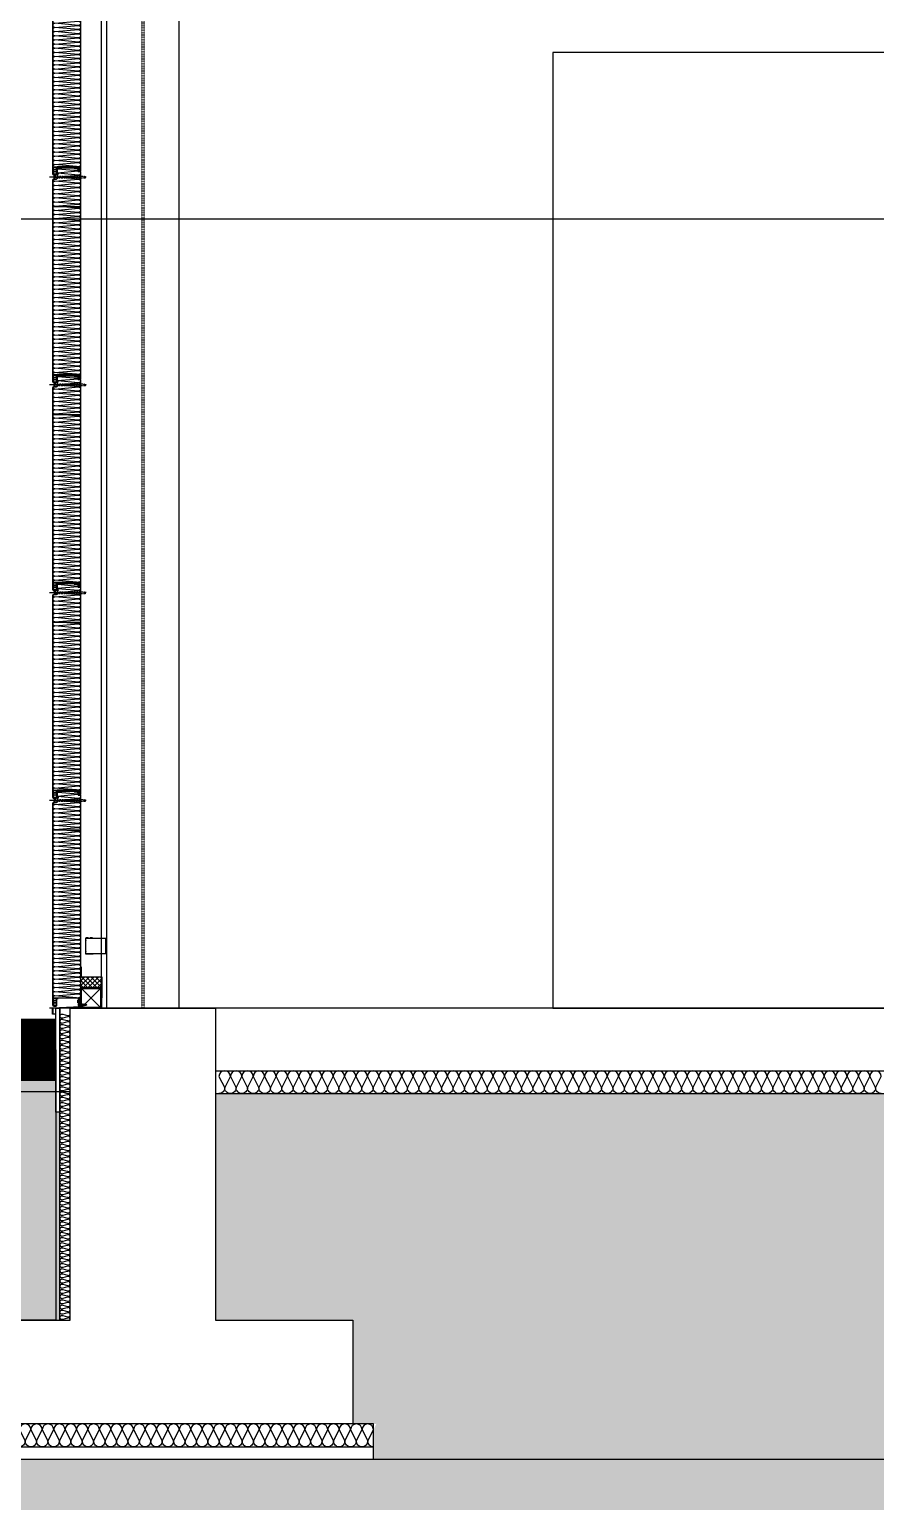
# Model space of a CAD drawing. Header units: millimetres. Extents: x 922366 to 1647943, y -534868 to 518781.
# Drawn here: x 1199738 to 1203814, y 178448 to 185533 of the extents above; entities that cross this region are included whole.
import ezdxf
from ezdxf.xclip import XClip

# ---------------------------------------------------------------- set-up
doc = ezdxf.new("R2010")
doc.units = ezdxf.units.MM
doc.header["$XCLIPFRAME"] = 0
doc.linetypes.add('XR-SECTION$0$DASH', pattern=[0.35, 0.25, -0.1])
doc.linetypes.add('XR-SECTION$0$HIDDEN', pattern=[0.375, 0.25, -0.125])
doc.layers.get('Defpoints').update_dxf_attribs({"color": 137})
for name, color, linetype in [('SYM-LEVEL', 7, 'Continuous'), ('XR-SECTION$0$0-S-col', 4, 'Continuous'), ('XR-SECTION$0$01하지철물', 8, 'Continuous'), ('XR-SECTION$0$161', 161, 'Continuous'), ('XR-SECTION$0$A-sect_stl', 8, 'Continuous'), ('XR-SECTION$0$BOLT', 8, 'Continuous'), ('XR-SECTION$0$CON', 2, 'Continuous'), ('XR-SECTION$0$ELE-7', 7, 'Continuous'), ('XR-SECTION$0$ELE-8', 8, 'Continuous'), ('XR-SECTION$0$FLA', 2, 'Continuous'), ('XR-SECTION$0$HAT', 8, 'Continuous'), ('XR-SECTION$0$Insul', 252, 'Continuous'), ('XR-SECTION$0$PANEL', 6, 'Continuous'), ('XR-SECTION$0$S-253', 253, 'Continuous'), ('XR-SECTION$0$S-CON', 2, 'Continuous'), ('XR-SECTION$0$squrepipe', 7, 'Continuous'), ('XR-SECTION$0$STL', 4, 'Continuous'), ('XR-SECTION$0$SYP_BOLT', 9, 'Continuous'), ('XR-SECTION$0$SYP_FLASHING', 5, 'Continuous'), ('XR-SECTION$0$SYP_INSUL', 252, 'Continuous'), ('XR-SECTION$0$SYP_STEEL', 4, 'Continuous'), ('XR-SECTION$0$WALL', 2, 'Continuous'), ('XR-SECTION$0$XR-sec$0$HAT-INS', 250, 'Continuous'), ('XR-SECTION$0$버림콘크리트', 6, 'Continuous')]:
    doc.layers.add(name, color=color, linetype=linetype)
doc.styles.add('스타일1', font='malgun.ttf')

# ---------------------------------------------------------------- blocks, each defined once
blk = doc.blocks.new('XR-SECTION$0$SCW-1')
at = {"layer": 'XR-SECTION$0$BOLT', "color": 252, "linetype": 'XR-SECTION$0$HIDDEN', "ltscale": 0.5}
for p, q in [((150, 3), (150, 9)), ((154.1, 12), (151.1, 9)), ((151.1, 9), (151.1, 3)), ((151.1, 3), (154.1, 0)), ((153.1, 5.4), (153.1, 6.6)), ((153.1, 6.6), (154.5, 6.6)), ((154.5, 5.4), (153.1, 5.4)), ((154.5, 12), (154.1, 12)), ((154.1, 0), (154.5, 0)), ((154.5, 6.6), (154.5, 12)), ((154.5, 0), (154.5, 5.4))]:
    blk.add_line(p, q, dxfattribs=at)
for points in [[(0, 6), (9, 7), (11, 9), (12, 7), (10, 3)], [(10, 3), (5, 3), (0, 6), (5, 9), (11, 9)], [(150, 3), (10, 3)], [(11, 9), (150, 9)]]:
    blk.add_lwpolyline(points, dxfattribs=at)
for centre, start, end in [((150.6, 9.2), 199.47122, 340.52878), ((150.6, 2.8), 19.47122, 160.52878)]:
    blk.add_arc(centre, 0.6, start, end, dxfattribs=at)
blk = doc.blocks.new('XR-SECTION$0$PANEL-135')
at = {"layer": 'XR-SECTION$0$161', "color": 252}
for p, q in [((150, 0), (0, 0)), ((150, -1000), (0, -1000))]:
    blk.add_line(p, q, dxfattribs=at)
at = {"layer": 'XR-SECTION$0$BOLT', "color": 252, "linetype": 'XR-SECTION$0$HIDDEN', "ltscale": 0.5}
for p, q in [((37.8, 20.4), (41.2, 17)), ((37.8, 19.3), (40.8, 16.3)), ((37.8, 8.7), (40.8, 11.7)), ((37.8, 7.6), (41.2, 11)), ((37.8, 6.4), (41.2, 3)), ((37.8, 5.3), (40.8, 2.3)), ((41.2, 17), (41.2, 11)), ((41.2, 3), (41.2, -3)), ((37.8, -5.3), (40.8, -2.3)), ((37.8, -6.1), (37.8, -6.1)), ((38.6, -5.6), (41.2, -3))]:
    blk.add_line(p, q, dxfattribs=at)
at = {"layer": 'XR-SECTION$0$Insul', "color": 252}
for p, q in [((18.3, -964.5), (18.3, -973.7)), ((32.3, -964.5), (18.3, -964.5)), ((32.3, -973.7), (18.3, -973.7)), ((18.3, -974.7), (18.3, -983)), ((32.3, -974.7), (18.3, -974.7)), ((29, -986.4), (21.7, -986.4)), ((32.3, -964.5), (32.3, -973.7)), ((32.3, -974.7), (32.3, -983))]:
    blk.add_line(p, q, dxfattribs=at)
for points in [[(135.1, 38.5), (136, 38.5, 0.414214), (136.3, 38.8), (136.3, 39), (136.3, 39.5, 0.414214), (133.3, 42.5), (128.3, 43.2), (120.8, 43.2, -0.414214), (120.3, 43.7), (120.3, 44, -0.414214), (120.8, 44.5), (133.9, 44.5), (135.5, 44.1, 0.487928), (135.9, 44.4), (135.9, 44.5, 0.414214), (133.9, 46.5), (82.3, 46.5), (40.6, 46.5, 0.414214), (38.6, 44.5), (38.6, 44.4, 0.487928), (39, 44.1), (40.6, 44.5), (53.7, 44.5, -0.414214), (54.2, 44), (54.2, 43.7, -0.414214), (53.7, 43.2), (46.1, 43.2), (41.1, 42.5, 0.414214), (38.1, 39.5), (38.1, 39), (38.1, 38.8, 0.414214), (38.4, 38.5), (39.3, 38.5, 0.414214), (39.6, 38.8), (39.6, 39, -0.414214), (41.1, 40.5), (46.1, 41.2), (54.7, 41.2, 0.414214), (56.2, 42.7), (56.2, 44, -0.414214), (56.7, 44.5), (82.3, 44.5), (117.8, 44.5, -0.414214), (118.3, 44), (118.3, 42.7, 0.414214), (119.8, 41.2), (128.3, 41.2), (133.3, 40.5, -0.414214), (134.8, 39), (134.8, 38.8, 0.414214)], [(135.1, 38.5), (136, 38.5, 0.414214), (136.3, 38.8), (136.3, 39), (136.3, 39.5, 0.414214), (133.3, 42.5), (128.3, 43.2), (120.8, 43.2, -0.414214), (120.3, 43.7), (120.3, 44, -0.414214), (120.8, 44.5), (133.9, 44.5), (135.5, 44.1, 0.487928), (135.9, 44.4), (135.9, 44.5, 0.414214), (133.9, 46.5), (82.3, 46.5), (40.6, 46.5, 0.414214), (38.6, 44.5), (38.6, 44.4, 0.487928), (39, 44.1), (40.6, 44.5), (53.7, 44.5, -0.414214), (54.2, 44), (54.2, 43.7, -0.414214), (53.7, 43.2), (46.1, 43.2), (41.1, 42.5, 0.414214), (38.1, 39.5), (38.1, 39), (38.1, 38.8, 0.414214), (38.4, 38.5), (39.3, 38.5, 0.414214), (39.6, 38.8), (39.6, 39, -0.414214), (41.1, 40.5), (46.1, 41.2), (54.7, 41.2, 0.414214), (56.2, 42.7), (56.2, 44, -0.414214), (56.7, 44.5), (82.3, 44.5), (117.8, 44.5, -0.414214), (118.3, 44), (118.3, 42.7, 0.414214), (119.8, 41.2), (128.3, 41.2), (133.3, 40.5, -0.414214), (134.8, 39), (134.8, 38.8, 0.414214)], [(148.7, -968.9, -0.414214), (146.2, -971.4), (142.9, -971.4, -0.414214), (140.4, -968.9), (140.4, -953.8, 0.414214), (139.4, -952.8), (136.9, -952.8), (136.9, -951.8), (39, -951.8), (39, -952.8), (35.1, -952.8, 0.414214), (34.1, -953.8), (34.1, -983, -0.414191), (29.1, -988), (21.7, -988, -0.414236), (16.7, -983), (16.7, -949.8), (37, -949.8), (37, -948.8), (138.9, -948.8), (138.9, -949.8), (148.7, -949.8)], [(148.7, -968.9, -0.414214), (146.2, -971.4), (142.9, -971.4, -0.414214), (140.4, -968.9), (140.4, -953.8, 0.414214), (139.4, -952.8), (136.9, -952.8), (136.9, -951.8), (39, -951.8), (39, -952.8), (35.1, -952.8, 0.414214), (34.1, -953.8), (34.1, -983, -0.414191), (29.1, -988), (21.7, -988, -0.414236), (16.7, -983), (16.7, -949.8), (37, -949.8), (37, -948.8), (138.9, -948.8), (138.9, -949.8), (148.7, -949.8)], [(142, -951.4), (147, -951.4), (147, -968.9, -0.414214), (146.2, -969.7), (142.9, -969.7, -0.414214), (142, -968.9)]]:
    blk.add_lwpolyline(points, format="xyb", close=True, dxfattribs=at)
blk.add_lwpolyline([(32.3, -952.5), (32.3, -963.5), (18.3, -963.5), (18.3, -952.5)], close=True, dxfattribs=at)
for centre, start, end in [((21.7, -983), 180, 270.00431), ((29, -983), 270.00431, 0)]:
    blk.add_arc(centre, 3.35, start, end, dxfattribs=at)
at = {"layer": 'XR-SECTION$0$PANEL', "color": 252, "ltscale": 3}
blk.add_line((149.5, -143.1), (15, -143.1), dxfattribs=at)
for points in [[(44, 43.3), (44, 44.1), (39, 44.1, 0.414214), (37, 42.1), (37, -3.7, -0.39552), (32.8, -8.2), (19.7, -9.1, 0.39896), (15, -14.1), (15, -444.5), (15, -983.8, 0.414242), (20, -988.8), (31.5, -988.8, 0.414191), (35, -985.3), (35, -953.3), (42, -953.3), (42, -952.5), (34.2, -952.5), (34.2, -985.3, -0.414191), (31.5, -988), (20, -988, -0.414242), (15.8, -983.8), (15.8, -444.5), (15.8, -14.1, -0.399273), (19.8, -9.9), (32.8, -9, 0.39552), (37.8, -3.7), (37.8, 42.1, -0.414214), (39, 43.3), (44, 43.3)], [(130.5, 44.1), (130.5, 44.1), (130.5, 43.6), (135.5, 43.6, -0.414214), (137, 42.1), (137, 28.4, 0.414214), (139, 26.4), (148, 26.4, -0.414214), (149.5, 24.9), (149.5, -391.9), (149.5, -969.9, -0.414214), (148, -971.4), (141, -971.4, -0.414214), (139.5, -969.9), (139.5, -952.8), (137, -952.8), (137, -953.3), (139, -953.3), (139, -969.9, 0.414214), (141, -971.9), (148, -971.9, 0.414214), (150, -969.9), (150, -391.9), (150, 24.9, 0.414214), (148, 26.9), (139, 26.9, -0.414214), (137.5, 28.4), (137.5, 42.1, 0.414214), (135.5, 44.1), (130.5, 44.1)]]:
    blk.add_lwpolyline(points, format="xyb", dxfattribs=at)
at = {"layer": 'XR-SECTION$0$SYP_INSUL', "color": 252}
for points in [[(37.8, 41.4), (38.9, 41.5)], [(38.1, 39), (37.8, 39.1)], [(56.2, 43.2), (70.1, 44.5)]]:
    blk.add_lwpolyline(points, dxfattribs=at)
at = {"layer": 'XR-SECTION$0$WALL', "color": 252}
blk.add_line((44, 43.3), (44, 43.3), dxfattribs=at)
at = {"layer": 'XR-SECTION$0$XR-sec$0$HAT-INS', "color": 252}
for points in [[(37.8, 21.4), (137, 30)], [(137, 30.5), (39.6, 38.9)]]:
    blk.add_lwpolyline(points, dxfattribs=at)
for points in [[(147.4, 26.4, -0.625476), (139.5, 10.2), (37.8, 19.1)], [(37.8, 1.4), (139.5, 10.2, -1), (139.5, -9.8), (37.8, -0.9)], [(25.8, -19.8), (139.5, -9.8, -1), (139.5, -29.8), (25.8, -19.8), (25.8, -19.8, 1), (25.8, -39.8, 1)], [(25.8, -39.8), (139.5, -29.8, -1), (139.5, -49.8), (25.8, -39.8), (25.8, -39.8, 1), (25.8, -59.8, 1)], [(25.8, -59.8), (139.5, -49.8, -1), (139.5, -69.8), (25.8, -59.8), (25.8, -59.8, 1), (25.8, -79.8, 1)], [(25.8, -79.8), (139.5, -69.8, -1), (139.5, -89.8), (25.8, -79.8), (25.8, -79.8, 1), (25.8, -99.8, 1)], [(16.1, -12.4, 0.338737), (25.8, -19.8)], [(25.8, -99.8), (139.5, -89.8, -1), (139.5, -109.8), (25.8, -99.8), (25.8, -99.8, 1), (25.8, -119.8, 1)], [(25.8, -119.8), (139.5, -109.8, -1), (139.5, -129.8), (25.8, -119.8), (25.8, -119.8, 1), (25.8, -139.8, 1)], [(25.8, -139.8), (139.5, -129.8, -1), (139.5, -149.8), (25.8, -139.8), (25.8, -139.8, 1), (25.8, -159.8, 1)], [(25.8, -159.8), (139.5, -149.8, -1), (139.5, -169.8), (25.8, -159.8), (25.8, -159.8, 1), (25.8, -179.8, 1)], [(25.8, -179.8), (139.5, -169.8, -1), (139.5, -189.8), (25.8, -179.8), (25.8, -179.8, 1), (25.8, -199.8, 1)], [(25.8, -199.8), (139.5, -189.8, -1), (139.5, -209.8), (25.8, -199.8), (25.8, -199.8, 1), (25.8, -219.8, 1)], [(25.8, -219.8), (139.5, -209.8, -1), (139.5, -229.8), (25.8, -219.8), (25.8, -219.8, 1), (25.8, -239.8, 1)], [(25.8, -239.8), (139.5, -229.8, -1), (139.5, -249.8), (25.8, -239.8), (25.8, -239.8, 1), (25.8, -259.8, 1)], [(25.8, -259.8), (139.5, -249.8, -1), (139.5, -269.8), (25.8, -259.8), (25.8, -259.8, 1), (25.8, -279.8, 1)], [(25.8, -279.8), (139.5, -269.8, -1), (139.5, -289.8), (25.8, -279.8), (25.8, -279.8, 1), (25.8, -299.8, 1)], [(25.8, -299.8), (139.5, -289.8, -1), (139.5, -309.8), (25.8, -299.8), (25.8, -299.8, 1), (25.8, -319.8, 1)], [(25.8, -319.8), (139.5, -309.8, -1), (139.5, -329.8), (25.8, -319.8), (25.8, -319.8, 1), (25.8, -339.8, 1)], [(25.8, -339.8), (139.5, -329.8, -1), (139.5, -349.8), (25.8, -339.8), (25.8, -339.8, 1), (25.8, -359.8, 1)], [(25.8, -359.8), (139.5, -349.8, -1), (139.5, -369.8), (25.8, -359.8), (25.8, -359.8, 1), (25.8, -379.8, 1)], [(25.8, -379.8), (139.5, -369.8, -1), (139.5, -389.8), (25.8, -379.8), (25.8, -379.8, 1), (25.8, -399.8, 1)], [(25.8, -399.8), (139.5, -389.8, -1), (139.5, -409.8), (25.8, -399.8), (25.8, -399.8, 1), (25.8, -419.8, 1)], [(25.8, -419.8), (139.5, -409.8, -1), (139.5, -429.8), (25.8, -419.8), (25.8, -419.8, 1), (25.8, -439.8, 1)], [(25.8, -439.8), (139.5, -429.8, -1), (139.5, -449.8), (25.8, -439.8), (25.8, -439.8, 1), (25.8, -459.8, 1)], [(25.8, -459.8), (139.5, -449.8, -1), (139.5, -469.8), (25.8, -459.8), (25.8, -459.8, 1), (25.8, -479.8, 1)], [(25.8, -479.8), (139.5, -469.8, -1), (139.5, -489.8), (25.8, -479.8), (25.8, -479.8, 1), (25.8, -499.8, 1)], [(25.8, -499.8), (139.5, -489.8, -1), (139.5, -509.8), (25.8, -499.8), (25.8, -499.8, 1), (25.8, -519.8, 1)], [(25.8, -519.8), (139.5, -509.8, -1), (139.5, -529.8), (25.8, -519.8), (25.8, -519.8, 1), (25.8, -539.8, 1)], [(25.8, -539.8), (139.5, -529.8, -1), (139.5, -549.8), (25.8, -539.8), (25.8, -539.8, 1), (25.8, -559.8, 1)], [(25.8, -559.8), (139.5, -549.8, -1), (139.5, -569.8), (25.8, -559.8), (25.8, -559.8, 1), (25.8, -579.8, 1)], [(25.8, -579.8), (139.5, -569.8, -1), (139.5, -589.8), (25.8, -579.8), (25.8, -579.8, 1), (25.8, -599.8, 1)], [(25.8, -599.8), (139.5, -589.8, -1), (139.5, -609.8), (25.8, -599.8), (25.8, -599.8, 1), (25.8, -619.8, 1)], [(25.8, -619.8), (139.5, -609.8, -1), (139.5, -629.8), (25.8, -619.8), (25.8, -619.8, 1), (25.8, -639.8, 1)], [(25.8, -639.8), (139.5, -629.8, -1), (139.5, -649.8), (25.8, -639.8), (25.8, -639.8, 1), (25.8, -659.8, 1)], [(25.8, -659.8), (139.5, -649.8, -1), (139.5, -669.8), (25.8, -659.8), (25.8, -659.8, 1), (25.8, -679.8, 1)], [(25.8, -679.8), (139.5, -669.8, -1), (139.5, -689.8), (25.8, -679.8), (25.8, -679.8, 1), (25.8, -699.8, 1)], [(25.8, -699.8), (139.5, -689.8, -1), (139.5, -709.8), (25.8, -699.8), (25.8, -699.8, 1), (25.8, -719.8, 1)], [(25.8, -719.8), (139.5, -709.8, -1), (139.5, -729.8), (25.8, -719.8), (25.8, -719.8, 1), (25.8, -739.8, 1)], [(25.8, -739.8), (139.5, -729.8, -1), (139.5, -749.8), (25.8, -739.8), (25.8, -739.8, 1), (25.8, -759.8, 1)], [(25.8, -759.8), (139.5, -749.8, -1), (139.5, -769.8), (25.8, -759.8), (25.8, -759.8, 1), (25.8, -779.8, 1)], [(25.8, -779.8), (139.5, -769.8, -1), (139.5, -789.8), (25.8, -779.8), (25.8, -779.8, 1), (25.8, -799.8, 1)], [(25.8, -799.8), (139.5, -789.8, -1), (139.5, -809.8), (25.8, -799.8), (25.8, -799.8, 1), (25.8, -819.8, 1)], [(25.8, -819.8), (139.5, -809.8, -1), (139.5, -829.8), (25.8, -819.8), (25.8, -819.8, 1), (25.8, -839.8, 1)], [(25.8, -839.8), (139.5, -829.8, -1), (139.5, -849.8), (25.8, -839.8), (25.8, -839.8, 1), (25.8, -859.8, 1)], [(25.8, -859.8), (139.5, -849.8, -1), (139.5, -869.8), (25.8, -859.8), (25.8, -859.8, 1), (25.8, -879.8, 1)], [(25.8, -879.8), (139.5, -869.8, -1), (139.5, -889.8), (25.8, -879.8), (25.8, -879.8, 1), (25.8, -899.8, 1)], [(25.8, -899.8), (139.5, -889.8, -1), (139.5, -909.8), (25.8, -899.8), (25.8, -899.8, 1), (25.8, -919.8, 1)], [(25.8, -919.8), (139.5, -909.8, -1), (139.5, -929.8), (25.8, -919.8), (25.8, -919.8, 1), (25.8, -939.8, 1)], [(129.1, -948.8), (25.8, -939.8), (25.8, -939.8, 0.541794), (16.7, -953.8, 0.541794)], [(25.8, -939.8), (139.5, -929.8, -1), (139.5, -949.8), (138.9, -949.7)]]:
    blk.add_lwpolyline(points, format="xyb", dxfattribs=at)
at = {"color": 252, "xscale": -1}
blk.add_blockref('XR-SECTION$0$SCW-1', (176.2, -6), dxfattribs=at)
blk = doc.blocks.new('XR-SECTION$0$100x100')
at = {"layer": 'XR-SECTION$0$squrepipe', "color": 252}
for p, q in [((-45.5, 45.5), (45.5, -45.5)), ((45.5, 45.5), (-45.5, -45.5)), ((-45.5, 45.5), (45.5, -45.5)), ((45.5, 45.5), (-45.5, -45.5)), ((-45.5, 45.5), (45.5, -45.5)), ((45.5, 45.5), (-45.5, -45.5)), ((-45.5, 45.5), (45.5, -45.5)), ((45.5, 45.5), (-45.5, -45.5))]:
    blk.add_line(p, q, dxfattribs=at)
for points in [[(-50, -50), (50, -50), (50, 50), (-50, 50)], [(-45.5, -45.5), (45.5, -45.5), (45.5, 45.5), (-45.5, 45.5)]]:
    blk.add_lwpolyline(points, close=True, dxfattribs=at)
blk = doc.blocks.new('XR-SECTION$0$SDS32')
at = {"layer": 'XR-SECTION$0$SYP_BOLT', "color": 252}
for p, q in [((-5, 2.1), (-8, 1)), ((8, 1), (-8, 1)), ((-8, 1), (-8, 0)), ((8, 0), (-8, 0)), ((-3, 0.3), (-3.5, 0)), ((-3, 0), (-3, -3.7)), ((-2.5, 9.1), (-2.5, 3.1)), ((2.5, 3.1), (2.5, 9.1)), ((3, 0), (3, -5.7)), ((5, 2.1), (8, 1)), ((8, 1), (8, 0)), ((-3, -3.7), (-3.5, -4)), ((3.8, -6.5), (-3.5, -4)), ((-3.5, -4), (-3, -4.7)), ((-3, -5.7), (-3.5, -6)), ((3.8, -8.5), (-3.5, -6)), ((-3.5, -6), (-3, -6.7)), ((-3, -7.7), (-3.5, -8)), ((3.8, -10.5), (-3.5, -8)), ((-3.5, -8), (-3, -8.7)), ((-3, -9.7), (-3.5, -10)), ((-3.5, -10), (-3, -10.7)), ((3.8, -12.5), (-3.5, -10)), ((-3, -11.7), (-3.5, -12)), ((3.8, -14.5), (-3.5, -12)), ((-3.5, -12), (-3, -12.7)), ((-3, -13.7), (-3.5, -14)), ((3.8, -16.5), (-3.5, -14)), ((-3.5, -14), (-3, -14.7)), ((-3, -15.7), (-3.5, -16)), ((3.8, -18.5), (-3.5, -16)), ((-3.5, -16), (-3, -16.7)), ((-3, -17.7), (-3.5, -18)), ((3.8, -20.5), (-3.5, -18)), ((-3.5, -18), (-3, -18.7)), ((3, -5.7), (-3, -3.7)), ((3, -6.7), (-3, -4.7)), ((-3, -4.7), (-3, -5.7)), ((3, -7.7), (-3, -5.7)), ((3, -8.7), (-3, -6.7)), ((-3, -6.7), (-3, -7.7)), ((3, -9.7), (-3, -7.7)), ((-3, -8.7), (-3, -9.7)), ((3, -10.7), (-3, -8.7)), ((3, -11.7), (-3, -9.7)), ((3, -12.7), (-3, -10.7)), ((-3, -10.7), (-3, -11.7)), ((3, -13.7), (-3, -11.7)), ((3, -14.7), (-3, -12.7)), ((-3, -12.7), (-3, -13.7)), ((3, -15.7), (-3, -13.7)), ((3, -16.7), (-3, -14.7)), ((-3, -14.7), (-3, -15.7)), ((3, -17.7), (-3, -15.7)), ((3, -18.7), (-3, -16.7)), ((-3, -16.7), (-3, -17.7)), ((3, -19.7), (-3, -17.7)), ((-3, -18.7), (-3, -21)), ((3, -20.7), (-3, -18.7)), ((3, -5.7), (3.8, -6.5)), ((3.8, -6.5), (3, -6.7)), ((3, -6.7), (3, -7.7)), ((3, -7.7), (3.8, -8.5)), ((3.8, -8.5), (3, -8.7)), ((3, -8.7), (3, -9.7)), ((3, -9.7), (3.8, -10.5)), ((3.8, -10.5), (3, -10.7)), ((3, -10.7), (3, -11.7)), ((3, -11.7), (3.8, -12.5)), ((3.8, -12.5), (3, -12.7)), ((3, -12.7), (3, -13.7)), ((3, -13.7), (3.8, -14.5)), ((3.8, -14.5), (3, -14.7)), ((3, -14.7), (3, -15.7)), ((3, -15.7), (3.8, -16.5)), ((3.8, -16.5), (3, -16.7)), ((3, -16.7), (3, -17.7)), ((3, -17.7), (3.8, -18.5)), ((3.8, -18.5), (3, -18.7)), ((3, -18.7), (3, -19.7)), ((3, -19.7), (3.8, -20.5)), ((3.8, -20.5), (3, -20.7)), ((3, -20.7), (3, -22))]:
    blk.add_line(p, q, dxfattribs=at)
blk.add_lwpolyline([(5, 3.1), (5, 2.1), (-5, 2.1), (-5, 3.1)], close=True, dxfattribs=at)
for points in [[(4, 3.1), (4, 9.1), (-4, 9.1), (-4, 3.1)], [(0, -32), (-1, -23), (-3, -21), (-1, -20), (3, -22)], [(3, -22), (3, -27), (0, -32), (-3, -27), (-3, -21)]]:
    blk.add_lwpolyline(points, dxfattribs=at)
blk.add_solid([(8, 1), (-8, 1), (8, 0), (-8, 0)], dxfattribs=at)
blk = doc.blocks.new('XR-SECTION$0$WEL')
at = {"layer": 'XR-SECTION$0$SYP_STEEL', "color": 252}
for centre, end in [((0, 0), 180), ((2, 0), 120), ((4, 0), 120), ((6, 0), 120), ((8, 0), 120)]:
    blk.add_arc(centre, 2, 0, end, dxfattribs=at)
blk = doc.blocks.new('XR-SECTION$0$PANEL-SIL13')
at = {"layer": 'XR-SECTION$0$HAT'}
h = blk.add_hatch(dxfattribs=at)
h.set_pattern_fill('ANSI37', color=252, scale=5)
h.set_pattern_definition([(45, (-37874.998, 100828.325), (-11.2253202, 11.2253202), []), (135, (-37874.998, 100828.325), (-11.2253202, -11.2253202), [])])
h.paths.add_polyline_path([(-125, 100), (-25, 100), (-25, 150), (-125, 150)])
at = {"layer": 'XR-SECTION$0$FLA', "color": 252}
blk.add_lwpolyline([(-250, -28), (-260, -28), (-260, 2), (-126.6, 9.5), (-126.6, 30), (-125, 30), (-125, 8), (-258.4, 0.5), (-258.4, -26.4), (-250, -26.4)], close=True, dxfattribs=at)
at = {"layer": 'XR-SECTION$0$STL', "color": 252}
blk.add_lwpolyline([(-125, 200), (-123, 200), (-123, 152), (-23, 152), (-23, 50), (-25, 50), (-25, 150), (-125, 150), (-125, 200)], dxfattribs=at)
at = {"layer": 'XR-SECTION$0$SYP_FLASHING', "color": 252}
blk.add_lwpolyline([(-138.6, 39.1), (-136.3, 39.1), (-136.3, 28.1), (-127, 28.1, -0.414214), (-125, 26.1), (-125, 8.1), (-127.3, 8.1), (-127.3, 25.8), (-136.6, 25.8, -0.414214), (-138.6, 27.8)], format="xyb", close=True, dxfattribs=at)
at = {"layer": 'XR-SECTION$0$SYP_STEEL', "color": 252}
for p, q in [((-6, 337.5), (-6, 262.5)), ((-100, 262.5), (-65, 262.5))]:
    blk.add_line(p, q, dxfattribs=at)
blk.add_lwpolyline([(-100, 337.5), (0, 337.5), (0, 262.5), (-100, 262.5)], close=True, dxfattribs=at)
for centre, end in [((-100, 335.5), 210), ((-100, 333.5), 210), ((-100, 331.5), 210), ((-100, 329.5), 210), ((-100, 327.5), 210), ((-100, 325.5), 210), ((-100, 323.5), 210), ((-100, 321.5), 210), ((-100, 319.5), 270)]:
    blk.add_arc(centre, 2, 90, end, dxfattribs=at)
at = {"layer": 'XR-SECTION$0$A-sect_stl', "color": 252, "extrusion": (0, 0, -1), "zscale": -1}
blk.add_blockref('XR-SECTION$0$100x100', (75, 50), dxfattribs=at)
at = {"layer": 'XR-SECTION$0$BOLT', "color": 252, "rotation": 90}
blk.add_blockref('XR-SECTION$0$SDS32', (-127.3, 17.2), dxfattribs=at)
at = {"layer": 'XR-SECTION$0$SYP_STEEL', "color": 252}
for p in [(-98, 337.5), (-78.3, 337.5)]:
    blk.add_blockref('XR-SECTION$0$WEL', p, dxfattribs=at)
at = {"layer": 'XR-SECTION$0$SYP_STEEL', "color": 252, "rotation": 90}
blk.add_blockref('XR-SECTION$0$WEL', (-100, 264.5), dxfattribs=at)
at = {"layer": 'XR-SECTION$0$SYP_STEEL', "color": 252, "extrusion": (0, 0, -1), "zscale": -1, "rotation": 180}
for p in [(98, 262.5), (78.3, 262.5)]:
    blk.add_blockref('XR-SECTION$0$WEL', p, dxfattribs=at)
blk = doc.blocks.new('*U321')
at = {"layer": 'XR-SECTION$0$XR-sec$0$HAT-INS', "color": 252}
for points in [[(70, 0, 0.414214), (70.25, 0.25), (70, 0.75, -1), (70.5, 0.75), (70.25, 0.25, 0.414214), (70.5, 0)], [(70.5, 0, 0.414214), (70.75, 0.25), (70.5, 0.75, -1), (71, 0.75), (70.75, 0.25, 0.414214), (71, 0)], [(71, 0, 0.414214), (71.25, 0.25), (71, 0.75, -1), (71.5, 0.75), (71.25, 0.25, 0.414214), (71.5, 0)], [(71.5, 0, 0.414214), (71.75, 0.25), (71.5, 0.75, -1), (72, 0.75), (71.75, 0.25, 0.414214), (72, 0)], [(72, 0, 0.414214), (72.25, 0.25), (72, 0.75, -1), (72.5, 0.75), (72.25, 0.25, 0.414214), (72.5, 0)], [(72.5, 0, 0.414214), (72.75, 0.25), (72.5, 0.75, -1), (73, 0.75), (72.75, 0.25, 0.414214), (73, 0)], [(73, 0, 0.414214), (73.25, 0.25), (73, 0.75, -1), (73.5, 0.75), (73.25, 0.25, 0.414214), (73.5, 0)], [(73.5, 0, 0.414214), (73.75, 0.25), (73.5, 0.75, -1), (74, 0.75), (73.75, 0.25, 0.414214), (74, 0)], [(74, 0, 0.414214), (74.25, 0.25), (74, 0.75, -1), (74.5, 0.75), (74.25, 0.25, 0.414214), (74.5, 0)], [(74.5, 0, 0.414214), (74.75, 0.25), (74.5, 0.75, -1), (75, 0.75), (74.75, 0.25, 0.414214), (75, 0)], [(75, 0, 0.414214), (75.25, 0.25), (75, 0.75, -1), (75.5, 0.75), (75.25, 0.25, 0.414214), (75.5, 0)], [(75.5, 0, 0.414214), (75.75, 0.25), (75.5, 0.75, -1), (76, 0.75), (75.75, 0.25, 0.414214), (76, 0)], [(76, 0, 0.414214), (76.25, 0.25), (76, 0.75, -1), (76.5, 0.75), (76.25, 0.25, 0.414214), (76.5, 0)], [(76.5, 0, 0.414214), (76.75, 0.25), (76.5, 0.75, -1), (77, 0.75), (76.75, 0.25, 0.414214), (77, 0)], [(77, 0, 0.414214), (77.25, 0.25), (77, 0.75, -1), (77.5, 0.75), (77.25, 0.25, 0.414214), (77.5, 0)], [(77.5, 0, 0.414214), (77.75, 0.25), (77.5, 0.75, -1), (78, 0.75), (77.75, 0.25, 0.414214), (78, 0)], [(78, 0, 0.414214), (78.25, 0.25), (78, 0.75, -1), (78.5, 0.75), (78.25, 0.25, 0.414214), (78.5, 0)], [(78.5, 0, 0.414214), (78.75, 0.25), (78.5, 0.75, -1), (79, 0.75), (78.75, 0.25, 0.414214), (79, 0)], [(79, 0, 0.414214), (79.25, 0.25), (79, 0.75, -1), (79.5, 0.75), (79.25, 0.25, 0.414214), (79.5, 0)], [(79.5, 0, 0.414214), (79.75, 0.25), (79.5, 0.75, -1), (80, 0.75), (79.75, 0.25, 0.414214), (80, 0)], [(80, 0, 0.414214), (80.25, 0.25), (80, 0.75, -1), (80.5, 0.75), (80.25, 0.25, 0.414214), (80.5, 0)], [(80.5, 0, 0.414214), (80.75, 0.25), (80.5, 0.75, -1), (81, 0.75), (80.75, 0.25, 0.414214), (81, 0)], [(81, 0, 0.414214), (81.25, 0.25), (81, 0.75, -1), (81.5, 0.75), (81.25, 0.25, 0.414214), (81.5, 0)], [(81.5, 0, 0.414214), (81.75, 0.25), (81.5, 0.75, -1), (82, 0.75), (81.75, 0.25, 0.414214), (82, 0)], [(82, 0, 0.414214), (82.25, 0.25), (82, 0.75, -1), (82.5, 0.75), (82.25, 0.25, 0.414214), (82.5, 0)], [(82.5, 0, 0.414214), (82.75, 0.25), (82.5, 0.75, -1), (83, 0.75), (82.75, 0.25, 0.414214), (83, 0)], [(83, 0, 0.414214), (83.25, 0.25), (83, 0.75, -1), (83.5, 0.75), (83.25, 0.25, 0.414214), (83.5, 0)], [(83.5, 0, 0.414214), (83.75, 0.25), (83.5, 0.75, -1), (84, 0.75), (83.75, 0.25, 0.414214), (84, 0)], [(84, 0, 0.414214), (84.25, 0.25), (84, 0.75, -1), (84.5, 0.75), (84.25, 0.25, 0.414214), (84.5, 0)], [(84.5, 0, 0.414214), (84.75, 0.25), (84.5, 0.75, -1), (85, 0.75), (84.75, 0.25, 0.414214), (85, 0)], [(85, 0, 0.414214), (85.25, 0.25), (85, 0.75, -1), (85.5, 0.75), (85.25, 0.25, 0.414214), (85.5, 0)], [(85.5, 0, 0.414214), (85.75, 0.25), (85.5, 0.75, -1), (86, 0.75), (85.75, 0.25, 0.414214), (86, 0)], [(86, 0, 0.414214), (86.25, 0.25), (86, 0.75, -1), (86.5, 0.75), (86.25, 0.25, 0.414214), (86.5, 0)], [(86.5, 0, 0.414214), (86.75, 0.25), (86.5, 0.75, -1), (87, 0.75), (86.75, 0.25, 0.414214), (87, 0)], [(87, 0, 0.414214), (87.25, 0.25), (87, 0.75, -1), (87.5, 0.75), (87.25, 0.25, 0.414214), (87.5, 0)], [(87.5, 0, 0.414214), (87.75, 0.25), (87.5, 0.75, -1), (88, 0.75), (87.75, 0.25, 0.414214), (88, 0)], [(88, 0, 0.414214), (88.25, 0.25), (88, 0.75, -1), (88.5, 0.75), (88.25, 0.25, 0.414214), (88.5, 0)], [(88.5, 0, 0.414214), (88.75, 0.25), (88.5, 0.75, -1), (89, 0.75), (88.75, 0.25, 0.414214), (89, 0)], [(89, 0, 0.414214), (89.25, 0.25), (89, 0.75, -1), (89.5, 0.75), (89.25, 0.25, 0.414214), (89.5, 0)], [(89.5, 0, 0.414214), (89.75, 0.25), (89.5, 0.75, -1), (90, 0.75), (89.75, 0.25, 0.414214), (90, 0)], [(90, 0, 0.414214), (90.25, 0.25), (90, 0.75, -1), (90.5, 0.75), (90.25, 0.25, 0.414214), (90.5, 0)], [(90.5, 0, 0.414214), (90.75, 0.25), (90.5, 0.75, -1), (91, 0.75), (90.75, 0.25, 0.414214), (91, 0)], [(91, 0, 0.414214), (91.25, 0.25), (91, 0.75, -1), (91.5, 0.75), (91.25, 0.25, 0.414214), (91.5, 0)], [(91.5, 0, 0.414214), (91.75, 0.25), (91.5, 0.75, -1), (92, 0.75), (91.75, 0.25, 0.414214), (92, 0)], [(92, 0, 0.414214), (92.25, 0.25), (92, 0.75, -1), (92.5, 0.75), (92.25, 0.25, 0.414214), (92.5, 0)], [(92.5, 0, 0.414214), (92.75, 0.25), (92.5, 0.75, -1), (93, 0.75), (92.75, 0.25, 0.414214), (93, 0)], [(93, 0, 0.414214), (93.25, 0.25), (93, 0.75, -1), (93.5, 0.75), (93.25, 0.25, 0.414214), (93.5, 0)], [(93.5, 0, 0.414214), (93.75, 0.25), (93.5, 0.75, -1), (94, 0.75), (93.75, 0.25, 0.414214), (94, 0)], [(94, 0, 0.414214), (94.25, 0.25), (94, 0.75, -1), (94.5, 0.75), (94.25, 0.25, 0.414214), (94.5, 0)], [(94.5, 0, 0.414214), (94.75, 0.25), (94.5, 0.75, -1), (95, 0.75), (94.75, 0.25, 0.414214), (95, 0)], [(95, 0, 0.414214), (95.25, 0.25), (95, 0.75, -1), (95.5, 0.75), (95.25, 0.25, 0.414214), (95.5, 0)], [(95.5, 0, 0.414214), (95.75, 0.25), (95.5, 0.75, -1), (96, 0.75), (95.75, 0.25, 0.414214), (96, 0)], [(96, 0, 0.414214), (96.25, 0.25), (96, 0.75, -1), (96.5, 0.75), (96.25, 0.25, 0.414214), (96.5, 0)], [(96.5, 0, 0.414214), (96.75, 0.25), (96.5, 0.75, -1), (97, 0.75), (96.75, 0.25, 0.414214), (97, 0)], [(97, 0, 0.414214), (97.25, 0.25), (97, 0.75, -1), (97.5, 0.75), (97.25, 0.25, 0.414214), (97.5, 0)], [(97.5, 0, 0.414214), (97.75, 0.25), (97.5, 0.75, -1), (98, 0.75), (97.75, 0.25, 0.414214), (98, 0)], [(98, 0, 0.414214), (98.25, 0.25), (98, 0.75, -1), (98.5, 0.75), (98.25, 0.25, 0.414214), (98.5, 0)], [(98.5, 0, 0.414214), (98.75, 0.25), (98.5, 0.75, -1), (99, 0.75), (98.75, 0.25, 0.414214), (99, 0)]]:
    blk.add_lwpolyline(points, format="xyb", dxfattribs=at)
blk = doc.blocks.new('*U315')
at = {"layer": 'XR-SECTION$0$XR-sec$0$HAT-INS', "color": 252}
for points in [[(0, 0, 0.414214), (0.25, 0.25), (0, 0.75, -1), (0.5, 0.75), (0.25, 0.25, 0.414214), (0.5, 0)], [(0.5, 0, 0.414214), (0.75, 0.25), (0.5, 0.75, -1), (1, 0.75), (0.75, 0.25, 0.414214), (1, 0)], [(1, 0, 0.414214), (1.25, 0.25), (1, 0.75, -1), (1.5, 0.75), (1.25, 0.25, 0.414214), (1.5, 0)], [(1.5, 0, 0.414214), (1.75, 0.25), (1.5, 0.75, -1), (2, 0.75), (1.75, 0.25, 0.414214), (2, 0)], [(2, 0, 0.414214), (2.25, 0.25), (2, 0.75, -1), (2.5, 0.75), (2.25, 0.25, 0.414214), (2.5, 0)], [(2.5, 0, 0.414214), (2.75, 0.25), (2.5, 0.75, -1), (3, 0.75), (2.75, 0.25, 0.414214), (3, 0)], [(3, 0, 0.414214), (3.25, 0.25), (3, 0.75, -1), (3.5, 0.75), (3.25, 0.25, 0.414214), (3.5, 0)], [(3.5, 0, 0.414214), (3.75, 0.25), (3.5, 0.75, -1), (4, 0.75), (3.75, 0.25, 0.414214), (4, 0)], [(4, 0, 0.414214), (4.25, 0.25), (4, 0.75, -1), (4.5, 0.75), (4.25, 0.25, 0.414214), (4.5, 0)], [(4.5, 0, 0.414214), (4.75, 0.25), (4.5, 0.75, -1), (5, 0.75), (4.75, 0.25, 0.414214), (5, 0)], [(5, 0, 0.414214), (5.25, 0.25), (5, 0.75, -1), (5.5, 0.75), (5.25, 0.25, 0.414214), (5.5, 0)], [(5.5, 0, 0.414214), (5.75, 0.25), (5.5, 0.75, -1), (6, 0.75), (5.75, 0.25, 0.414214), (6, 0)], [(6, 0, 0.414214), (6.25, 0.25), (6, 0.75, -1), (6.5, 0.75), (6.25, 0.25, 0.414214), (6.5, 0)], [(6.5, 0, 0.414214), (6.75, 0.25), (6.5, 0.75, -1), (7, 0.75), (6.75, 0.25, 0.414214), (7, 0)], [(7, 0, 0.414214), (7.25, 0.25), (7, 0.75, -1), (7.5, 0.75), (7.25, 0.25, 0.414214), (7.5, 0)], [(7.5, 0, 0.414214), (7.75, 0.25), (7.5, 0.75, -1), (8, 0.75), (7.75, 0.25, 0.414214), (8, 0)], [(8, 0, 0.414214), (8.25, 0.25), (8, 0.75, -1), (8.5, 0.75), (8.25, 0.25, 0.414214), (8.5, 0)], [(8.5, 0, 0.414214), (8.75, 0.25), (8.5, 0.75, -1), (9, 0.75), (8.75, 0.25, 0.414214), (9, 0)], [(9, 0, 0.414214), (9.25, 0.25), (9, 0.75, -1), (9.5, 0.75), (9.25, 0.25, 0.414214), (9.5, 0)], [(9.5, 0, 0.414214), (9.75, 0.25), (9.5, 0.75, -1), (10, 0.75), (9.75, 0.25, 0.414214), (10, 0)], [(10, 0, 0.414214), (10.25, 0.25), (10, 0.75, -1), (10.5, 0.75), (10.25, 0.25, 0.414214), (10.5, 0)], [(10.5, 0, 0.414214), (10.75, 0.25), (10.5, 0.75, -1), (11, 0.75), (10.75, 0.25, 0.414214), (11, 0)], [(11, 0, 0.414214), (11.25, 0.25), (11, 0.75, -1), (11.5, 0.75), (11.25, 0.25, 0.414214), (11.5, 0)], [(11.5, 0, 0.414214), (11.75, 0.25), (11.5, 0.75, -1), (12, 0.75), (11.75, 0.25, 0.414214), (12, 0)], [(12, 0, 0.414214), (12.25, 0.25), (12, 0.75, -1), (12.5, 0.75), (12.25, 0.25, 0.414214), (12.5, 0)], [(12.5, 0, 0.414214), (12.75, 0.25), (12.5, 0.75, -1), (13, 0.75), (12.75, 0.25, 0.414214), (13, 0)], [(13, 0, 0.414214), (13.25, 0.25), (13, 0.75, -1), (13.5, 0.75), (13.25, 0.25, 0.414214), (13.5, 0)], [(13.5, 0, 0.414214), (13.75, 0.25), (13.5, 0.75, -1), (14, 0.75), (13.75, 0.25, 0.414214), (14, 0)], [(14, 0, 0.414214), (14.25, 0.25), (14, 0.75, -1), (14.5, 0.75), (14.25, 0.25, 0.414214), (14.5, 0)], [(14.5, 0, 0.414214), (14.75, 0.25), (14.5, 0.75, -1), (15, 0.75), (14.75, 0.25, 0.414214), (15, 0)], [(15, 0, 0.414214), (15.25, 0.25), (15, 0.75, -1), (15.5, 0.75), (15.25, 0.25, 0.414214), (15.5, 0)], [(15.5, 0, 0.414214), (15.75, 0.25), (15.5, 0.75, -1), (16, 0.75), (15.75, 0.25, 0.414214), (16, 0)], [(16, 0, 0.414214), (16.25, 0.25), (16, 0.75, -1), (16.5, 0.75), (16.25, 0.25, 0.414214), (16.5, 0)], [(16.5, 0, 0.414214), (16.75, 0.25), (16.5, 0.75, -1), (17, 0.75), (16.75, 0.25, 0.414214), (17, 0)], [(17, 0, 0.414214), (17.25, 0.25), (17, 0.75, -1), (17.5, 0.75), (17.25, 0.25, 0.414214), (17.5, 0)], [(17.5, 0, 0.414214), (17.75, 0.25), (17.5, 0.75, -1), (18, 0.75), (17.75, 0.25, 0.414214), (18, 0)], [(18, 0, 0.414214), (18.25, 0.25), (18, 0.75, -1), (18.5, 0.75), (18.25, 0.25, 0.414214), (18.5, 0)], [(18.5, 0, 0.414214), (18.75, 0.25), (18.5, 0.75, -1), (19, 0.75), (18.75, 0.25, 0.414214), (19, 0)], [(19, 0, 0.414214), (19.25, 0.25), (19, 0.75, -1), (19.5, 0.75), (19.25, 0.25, 0.414214), (19.5, 0)], [(19.5, 0, 0.414214), (19.75, 0.25), (19.5, 0.75, -1), (20, 0.75), (19.75, 0.25, 0.414214), (20, 0)]]:
    blk.add_lwpolyline(points, format="xyb", dxfattribs=at)
blk = doc.blocks.new('XR-SECTION$0$000')
at = {"layer": 'XR-SECTION$0$S-CON', "color": 252}
for p, q in [((-360, -1500), (-360, 0)), ((-360, 0), (340, 0)), ((340, 0), (340, -1500)), ((-1000, -1500), (-360, -1500)), ((-1000, -1500), (-1000, -2000)), ((340, -1500), (1000, -1500)), ((1000, -1500), (1000, -2000)), ((1000, -2000), (-1000, -2000)), ((1000, -2000), (-360, -2000))]:
    blk.add_line(p, q, dxfattribs=at)
at = {"layer": 'XR-SECTION$0$버림콘크리트', "color": 252}
blk.add_line((-1102.5, -2110), (1100, -2110), dxfattribs=at)
blk.add_lwpolyline([(1000, -2000), (-1102.5, -2000), (-1102.5, -2170), (1100, -2170), (1100, -2000), (1000, -2000)], dxfattribs=at)
at = {"layer": 'XR-SECTION$0$XR-sec$0$HAT-INS', "color": 252, "xscale": -110, "yscale": 110, "zscale": 110}
blk.add_blockref('*U315', (1100, -2110), dxfattribs=at)
blk = doc.blocks.new('XR-SECTION')
at = {"layer": 'XR-SECTION$0$S-253'}
h = blk.add_hatch(color=252, dxfattribs=at)
h.dxf.hatch_style = 1
h.paths.add_polyline_path([(244606, 25473.637), (244606, 25643.637), (244706, 25643.637), (244706, 26033.637), (234206, 26033.637), (234206, 25643.637), (234306, 25643.637), (234306, 25473.637), (232606, 25473.637), (232606, 25643.637), (232706, 25643.637), (232706, 26033.637), (222206, 26033.637), (222206, 25643.637), (222306, 25643.637), (222306, 25473.637), (220606, 25473.637), (220606, 25643.637), (220706, 25643.637), (220706, 26033.637), (209800, 26033.637), (209800, 24943.637), (210460, 24943.637), (210460, 24443.637), (210573.75, 24443.637), (210560, 24416.137), (210560, 24273.637), (208357.5, 24273.637), (208357.5, 24443.637), (208460, 24443.637), (208460, 24943.637), (209050, 24943.637), (209050, 25943.637), (209030, 25943.637), (209030, 26043.637), (198450, 26043.637), (198450, 20890.305), (291450, 20890.305), (291450, 25743.637), (284685, 25743.637), (284685, 24943.637), (285085, 24943.637), (285085, 24643.637), (285135, 24643.637), (285135, 24583.637), (281460, 24583.637), (281460, 24443.637), (281573.75, 24443.637), (281560, 24416.137), (281560, 24273.637), (279357.5, 24273.637), (279357.5, 24443.637), (279460, 24443.637), (279460, 24943.637), (280100, 24943.637), (280100, 26033.637), (266600, 26033.637), (266600, 23643.637), (266700, 23643.637), (266700, 23583.637), (266700, 23383.637), (260925, 23383.637), (260925, 23583.637), (260925, 23643.637), (261025, 23643.637), (261025, 26033.637), (260206, 26033.637), (260206, 25643.637), (260306, 25643.637), (260306, 25473.637), (258606, 25473.637), (258606, 25643.637), (258706, 25643.637), (258706, 26033.637), (248525, 26033.637), (246206, 26033.637), (246206, 25643.637), (246306, 25643.637), (246306, 25473.637)])
at = {"layer": 'XR-SECTION$0$0-S-col', "color": 8, "linetype": 'XR-SECTION$0$HIDDEN', "ltscale": 2}
blk.add_lwpolyline([(209456, 32943.637), (209444, 32943.637), (209444, 26443.637), (209456, 26443.637)], close=True, dxfattribs=at)
at = {"layer": 'XR-SECTION$0$0-S-col', "color": 8}
blk.add_lwpolyline([(209275, 26443.637), (209625, 26443.637), (209625, 32443.637), (209275, 32443.637)], close=True, dxfattribs=at)
blk.add_lwpolyline([(209275, 26443.637), (209625, 26443.637), (209625, 32443.637), (209275, 32443.637)], close=True, dxfattribs=at)
at = {"layer": 'XR-SECTION$0$01하지철물', "color": 8}
blk.add_line((209250, 26443.637), (209250, 34763.637), dxfattribs=at)
at = {"layer": 'XR-SECTION$0$CON', "color": 8}
blk.add_line((209800, 26143.637), (220706, 26143.637), dxfattribs=at)
blk.add_lwpolyline([(261175, 26443.637), (209100, 26443.637)], dxfattribs=at)
at = {"layer": 'XR-SECTION$0$ELE-7', "color": 8}
blk.add_line((198450, 26043.637), (209100, 26043.637), dxfattribs=at)
at = {"layer": 'XR-SECTION$0$ELE-7', "color": 8, "linetype": 'XR-SECTION$0$DASH', "ltscale": 10}
blk.add_lwpolyline([(211424.486, 26443.637), (255424.486, 26443.637), (255424.486, 31043.637), (211424.486, 31043.637)], close=True, dxfattribs=at)
at = {"layer": 'XR-SECTION$0$ELE-8', "color": 8}
blk.add_line((209050, 24943.637), (209050, 26443.637), dxfattribs=at)
at = {"layer": 'XR-SECTION$0$STL', "color": 8}
blk.add_lwpolyline([(209050, 25943.637), (209030, 25943.637), (209030, 26443.637), (209050, 26443.637)], close=True, dxfattribs=at)
at = {"layer": 'XR-SECTION$0$XR-sec$0$HAT-INS', "color": 8}
blk.add_lwpolyline([(209100, 24943.637, 0.52485566), (209086.45, 24952.987), (209063.55, 24946.787, -1.44919786), (209063.55, 24965.487), (209086.45, 24959.287, 0.52485566), (209100, 24968.637, 0.52485566), (209086.45, 24977.987), (209063.55, 24971.787, -1.44919786), (209063.55, 24990.487), (209086.45, 24984.287, 0.52485566), (209100, 24993.637, 0.52485566), (209086.45, 25002.987), (209063.55, 24996.787, -1.44919786), (209063.55, 25015.487), (209086.45, 25009.287, 0.52485566), (209100, 25018.637, 0.52485566), (209086.45, 25027.987), (209063.55, 25021.787, -1.44919786), (209063.55, 25040.487), (209086.45, 25034.287, 0.52485566), (209100, 25043.637, 0.52485566), (209086.45, 25052.987), (209063.55, 25046.787, -1.44919786), (209063.55, 25065.487), (209086.45, 25059.287, 0.52485566), (209100, 25068.637, 0.52485566), (209086.45, 25077.987), (209063.55, 25071.787, -1.44919786), (209063.55, 25090.487), (209086.45, 25084.287, 0.52485566), (209100, 25093.637, 0.52485566), (209086.45, 25102.987), (209063.55, 25096.787, -1.44919786), (209063.55, 25115.487), (209086.45, 25109.287, 0.52485566), (209100, 25118.637, 0.52485566), (209086.45, 25127.987), (209063.55, 25121.787, -1.44919786), (209063.55, 25140.487), (209086.45, 25134.287, 0.52485566), (209100, 25143.637, 0.52485566), (209086.45, 25152.987), (209063.55, 25146.787, -1.44919786), (209063.55, 25165.487), (209086.45, 25159.287, 0.52485566), (209100, 25168.637, 0.52485566), (209086.45, 25177.987), (209063.55, 25171.787, -1.44919786), (209063.55, 25190.487), (209086.45, 25184.287, 0.52485566), (209100, 25193.637, 0.52485566), (209086.45, 25202.987), (209063.55, 25196.787, -1.44919786), (209063.55, 25215.487), (209086.45, 25209.287, 0.52485566), (209100, 25218.637, 0.52485566), (209086.45, 25227.987), (209063.55, 25221.787, -1.44919786), (209063.55, 25240.487), (209086.45, 25234.287, 0.52485566), (209100, 25243.637, 0.52485566), (209086.45, 25252.987), (209063.55, 25246.787, -1.44919786), (209063.55, 25265.487), (209086.45, 25259.287, 0.52485566), (209100, 25268.637, 0.52485566), (209086.45, 25277.987), (209063.55, 25271.787, -1.44919786), (209063.55, 25290.487), (209086.45, 25284.287, 0.52485566), (209100, 25293.637, 0.52485566), (209086.45, 25302.987), (209063.55, 25296.787, -1.44919786), (209063.55, 25315.487), (209086.45, 25309.287, 0.52485566), (209100, 25318.637, 0.52485566), (209086.45, 25327.987), (209063.55, 25321.787, -1.44919786), (209063.55, 25340.487), (209086.45, 25334.287, 0.52485566), (209100, 25343.637, 0.52485566), (209086.45, 25352.987), (209063.55, 25346.787, -1.44919786), (209063.55, 25365.487), (209086.45, 25359.287, 0.52485566), (209100, 25368.637, 0.52485566), (209086.45, 25377.987), (209063.55, 25371.787, -1.44919786), (209063.55, 25390.487), (209086.45, 25384.287, 0.52485566), (209100, 25393.637, 0.52485566), (209086.45, 25402.987), (209063.55, 25396.787, -1.44919786), (209063.55, 25415.487), (209086.45, 25409.287, 0.52485566), (209100, 25418.637, 0.52485566), (209086.45, 25427.987), (209063.55, 25421.787, -1.44919786), (209063.55, 25440.487), (209086.45, 25434.287, 0.52485566), (209100, 25443.637, 0.52485566), (209086.45, 25452.987), (209063.55, 25446.787, -1.44919786), (209063.55, 25465.487), (209086.45, 25459.287, 0.52485566), (209100, 25468.637, 0.52485566), (209086.45, 25477.987), (209063.55, 25471.787, -1.44919786), (209063.55, 25490.487), (209086.45, 25484.287, 0.52485566), (209100, 25493.637, 0.52485566), (209086.45, 25502.987), (209063.55, 25496.787, -1.44919786), (209063.55, 25515.487), (209086.45, 25509.287, 0.52485566), (209100, 25518.637, 0.52485566), (209086.45, 25527.987), (209063.55, 25521.787, -1.44919786), (209063.55, 25540.487), (209086.45, 25534.287, 0.52485566), (209100, 25543.637, 0.52485566), (209086.45, 25552.987), (209063.55, 25546.787, -1.44919786), (209063.55, 25565.487), (209086.45, 25559.287, 0.52485566), (209100, 25568.637, 0.52485566), (209086.45, 25577.987), (209063.55, 25571.787, -1.44919786), (209063.55, 25590.487), (209086.45, 25584.287, 0.52485566), (209100, 25593.637, 0.52485566), (209086.45, 25602.987), (209063.55, 25596.787, -1.44919786), (209063.55, 25615.487), (209086.45, 25609.287, 0.52485566), (209100, 25618.637, 0.52485566), (209086.45, 25627.987), (209063.55, 25621.787, -1.44919786), (209063.55, 25640.487), (209086.45, 25634.287, 0.52485566), (209100, 25643.637, 0.52485566), (209086.45, 25652.987), (209063.55, 25646.787, -1.44919786), (209063.55, 25665.487), (209086.45, 25659.287, 0.52485566), (209100, 25668.637, 0.52485566), (209086.45, 25677.987), (209063.55, 25671.787, -1.44919786), (209063.55, 25690.487), (209086.45, 25684.287, 0.52485566), (209100, 25693.637, 0.52485566), (209086.45, 25702.987), (209063.55, 25696.787, -1.44919786), (209063.55, 25715.487), (209086.45, 25709.287, 0.52485566), (209100, 25718.637, 0.52485566), (209086.45, 25727.987), (209063.55, 25721.787, -1.44919786), (209063.55, 25740.487), (209086.45, 25734.287, 0.52485566), (209100, 25743.637, 0.52485566), (209086.45, 25752.987), (209063.55, 25746.787, -1.44919786), (209063.55, 25765.487), (209086.45, 25759.287, 0.52485566), (209100, 25768.637, 0.52485566), (209086.45, 25777.987), (209063.55, 25771.787, -1.44919786), (209063.55, 25790.487), (209086.45, 25784.287, 0.52485566), (209100, 25793.637, 0.52485566), (209086.45, 25802.987), (209063.55, 25796.787, -1.44919786), (209063.55, 25815.487), (209086.45, 25809.287, 0.52485566), (209100, 25818.637, 0.52485566), (209086.45, 25827.987), (209063.55, 25821.787, -1.44919786), (209063.55, 25840.487), (209086.45, 25834.287, 0.52485566), (209100, 25843.637, 0.52485566), (209086.45, 25852.987), (209063.55, 25846.787, -1.44919786), (209063.55, 25865.487), (209086.45, 25859.287, 0.52485566), (209100, 25868.637, 0.52485566), (209086.45, 25877.987), (209063.55, 25871.787, -1.44919786), (209063.55, 25890.487), (209086.45, 25884.287, 0.52485566), (209100, 25893.637, 0.52485566), (209086.45, 25902.987), (209063.55, 25896.787, -1.44919786), (209063.55, 25915.487), (209086.45, 25909.287, 0.52485566), (209100, 25918.637, 0.52485566), (209086.45, 25927.987), (209063.55, 25921.787, -1.44919786), (209063.55, 25940.487), (209086.45, 25934.287, 0.52485566), (209100, 25943.637, 0.52485566), (209086.45, 25952.987), (209063.55, 25946.787, -1.44919786), (209063.55, 25965.487), (209086.45, 25959.287, 0.52485566), (209100, 25968.637, 0.52485566), (209086.45, 25977.987), (209063.55, 25971.787, -1.44919786), (209063.55, 25990.487), (209086.45, 25984.287, 0.52485566), (209100, 25993.637, 0.52485566), (209086.45, 26002.987), (209063.55, 25996.787, -1.44919786), (209063.55, 26015.487), (209086.45, 26009.287, 0.52485566), (209100, 26018.637, 0.52485566), (209086.45, 26027.987), (209063.55, 26021.787, -1.44919786), (209063.55, 26040.487), (209086.45, 26034.287, 0.52485566), (209100, 26043.637, 0.52485566), (209086.45, 26052.987), (209063.55, 26046.787, -1.44919786), (209063.55, 26065.487), (209086.45, 26059.287, 0.52485566), (209100, 26068.637, 0.52485566), (209086.45, 26077.987), (209063.55, 26071.787, -1.44919786), (209063.55, 26090.487), (209086.45, 26084.287, 0.52485566), (209100, 26093.637, 0.52485566), (209086.45, 26102.987), (209063.55, 26096.787, -1.44919786), (209063.55, 26115.487), (209086.45, 26109.287, 0.52485566), (209100, 26118.637, 0.52485566), (209086.45, 26127.987), (209063.55, 26121.787, -1.44919786), (209063.55, 26140.487), (209086.45, 26134.287, 0.52485566), (209100, 26143.637, 0.52485566), (209086.45, 26152.987), (209063.55, 26146.787, -1.44919786), (209063.55, 26165.487), (209086.45, 26159.287, 0.52485566), (209100, 26168.637, 0.52485566), (209086.45, 26177.987), (209063.55, 26171.787, -1.44919786), (209063.55, 26190.487), (209086.45, 26184.287, 0.52485566), (209100, 26193.637, 0.52485566), (209086.45, 26202.987), (209063.55, 26196.787, -1.44919786), (209063.55, 26215.487), (209086.45, 26209.287, 0.52485566), (209100, 26218.637, 0.52485566), (209086.45, 26227.987), (209063.55, 26221.787, -1.44919786), (209063.55, 26240.487), (209086.45, 26234.287, 0.52485566), (209100, 26243.637, 0.52485566), (209086.45, 26252.987), (209063.55, 26246.787, -1.44919786), (209063.55, 26265.487), (209086.45, 26259.287, 0.52485566), (209100, 26268.637, 0.52485566), (209086.45, 26277.987), (209063.55, 26271.787, -1.44919786), (209063.55, 26290.487), (209086.45, 26284.287, 0.52485566), (209100, 26293.637, 0.52485566), (209086.45, 26302.987), (209063.55, 26296.787, -1.44919786), (209063.55, 26315.487), (209086.45, 26309.287, 0.52485566), (209100, 26318.637, 0.52485566), (209086.45, 26327.987), (209063.55, 26321.787, -1.44919786), (209063.55, 26340.487), (209086.45, 26334.287, 0.52485566), (209100, 26343.637, 0.52485566), (209086.45, 26352.987), (209063.55, 26346.787, -1.44919786), (209063.55, 26365.487), (209086.45, 26359.287, 0.52485566), (209100, 26368.637, 0.52485566), (209086.45, 26377.987), (209063.55, 26371.787, -1.44919786), (209063.55, 26390.487), (209086.45, 26384.287, 0.52485566), (209100, 26393.637, 0.52485566), (209086.45, 26402.987), (209063.55, 26396.787, -1.44919786), (209063.55, 26415.487), (209086.45, 26409.287, 0.52485566), (209100, 26418.637, 0.13163147), (209098.66, 26423.637)], format="xyb", dxfattribs=at)
at = {"layer": 'XR-SECTION$0$버림콘크리트', "color": 8}
blk.add_lwpolyline([(209800, 26033.637), (220706, 26033.637)], dxfattribs=at)
at = {"layer": 'XR-SECTION$0$CON', "color": 8}
for name, p in [('XR-SECTION$0$PANEL-135', (209000, 31443.637)), ('XR-SECTION$0$PANEL-135', (209000, 30443.637)), ('XR-SECTION$0$PANEL-135', (209000, 29443.637)), ('XR-SECTION$0$PANEL-135', (209000, 28443.637)), ('XR-SECTION$0$PANEL-135', (209000, 27443.637)), ('XR-SECTION$0$PANEL-SIL13', (209275, 26443.637)), ('XR-SECTION$0$000', (209460, 26443.637))]:
    blk.add_blockref(name, p, dxfattribs=at)
at = {"layer": 'XR-SECTION$0$XR-sec$0$HAT-INS', "color": 8, "xscale": -110, "yscale": 110, "zscale": 110}
blk.add_blockref('*U321', (220706, 26033.637), dxfattribs=at)
blk = doc.blocks.new('LEVEL2')
at = {"layer": 'SYM-LEVEL', "color": 6}
blk.add_line((5.6777, 4), (28.408, 4), dxfattribs=at)
at = {"layer": 'SYM-LEVEL', "color": 3, "style": '스타일1'}
for tag, p in [('1층-바닥마감', (3.3712, 5.1054)), ('EL-+100', (3.3712, 0.0719))]:
    blk.add_attdef(tag, p, '', height=3, dxfattribs=at)

msp = doc.modelspace()

# ---------------------------------------------------------------- hatches: boundary and pattern name
h = msp.add_hatch(color=252)
h.dxf.hatch_style = 1
h.paths.add_polyline_path([(1356600, 168682.7), (1306200.5, 180622), (1298873.2, 180622), (1296822.2, 180122), (1282285, 180122), (1275970, 178962), (1272395, 178652), (1257535, 177762), (1251760, 177762), (1251760, 178022), (1251860, 178652), (1199192.5, 178652), (1199192.5, 179322), (1199865, 179322), (1199865, 179868.5), (1199865, 180622), (1171381.9, 180622), (1170685, 180622), (1167766.4, 180086.2), (1165888.6, 179122), (1154535, 179122), (1154535, 179422), (1154030.1, 179422), (1135400, 191492.6), (1105400, 199550.2), (1105400, 148088.7), (1356600, 148088.7)])

# ---------------------------------------------------------------- linework, layer by layer
at = {"const_width": 300}
msp.add_lwpolyline([(1105400, 199550.2), (1135400, 191492.6), (1154030.1, 179422), (1154535, 179422), (1154535, 179122), (1165888.6, 179122), (1167766.4, 180086.2), (1170685, 180622), (1199865, 180622)], dxfattribs=at)
at = {"layer": 'Defpoints'}
msp.add_lwpolyline([(1170685, 180622), (1199865, 180622), (1199865, 179868.5), (1199865, 179322), (1199295, 179322), (1199295, 178822), (1199192.5, 178822), (1199192.5, 178652), (1251860, 178652), (1251860, 178022), (1251760, 178022), (1251760, 177762), (1257535, 177762), (1272395, 178652), (1275970, 178962), (1282285, 180122), (1296822.2, 180122), (1298873.2, 180622), (1306200.5, 180622), (1356600, 168682.7), (1356600, 148088.7), (1105400, 148088.7)], dxfattribs=at)

# ---------------------------------------------------------------- block references
ref = msp.add_blockref('XR-SECTION', (990835, 154378.4))
XClip(ref).set_block_clipping_path([(206242.8352452423, 20890.304656419), (289034.4951767688, 43917.4244884686)])
at = {"layer": 'SYM-LEVEL', "xscale": 1000, "yscale": 1000, "zscale": 1000}
msp.add_blockref('LEVEL2', (1179476.1, 180622), dxfattribs=at)

doc.saveas('drawing.dxf')
